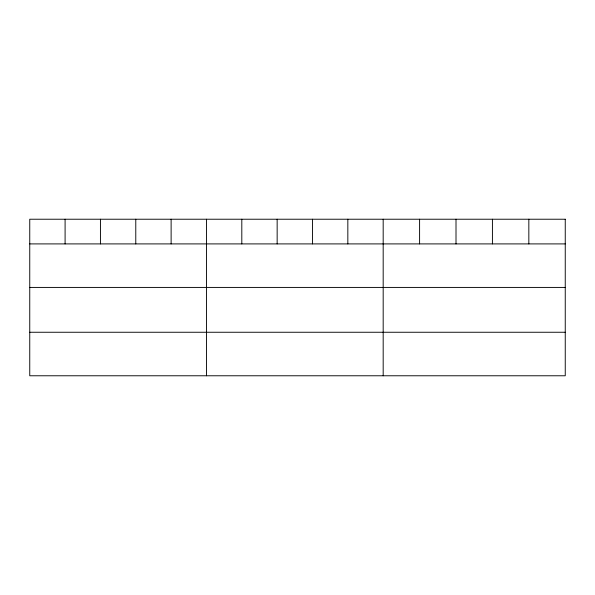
<?xml version="1.0" encoding="UTF-8"?>
<svg xmlns="http://www.w3.org/2000/svg" width="595" height="595" viewBox="0 0 595 595"><rect width="100%" height="100%" fill="white"/><g stroke="black" fill="none" stroke-linecap="round" stroke-linejoin="round"><path stroke-width="0.89" d="M29.75 243.905L565.25 243.905M29.75 287.422L565.25 287.422M29.75 332.255L565.25 332.255M528.836 219.228L528.836 243.905M492.422 219.228L492.422 243.905M456.008 219.228L456.008 243.905M419.594 219.228L419.594 243.905M383.18 219.228L383.18 375.772M347.837 219.228L347.837 243.905M312.494 219.228L312.494 243.905M277.151 219.228L277.151 243.905M241.808 219.228L241.808 243.905M206.465 219.228L206.465 375.772M171.122 219.228L171.122 243.905M135.779 219.228L135.779 243.905M100.436 219.228L100.436 243.905M65.093 219.228L65.093 243.905M565.25 219.228L29.75 219.228L29.75 375.772L565.25 375.772L565.25 219.228"/></g></svg>
